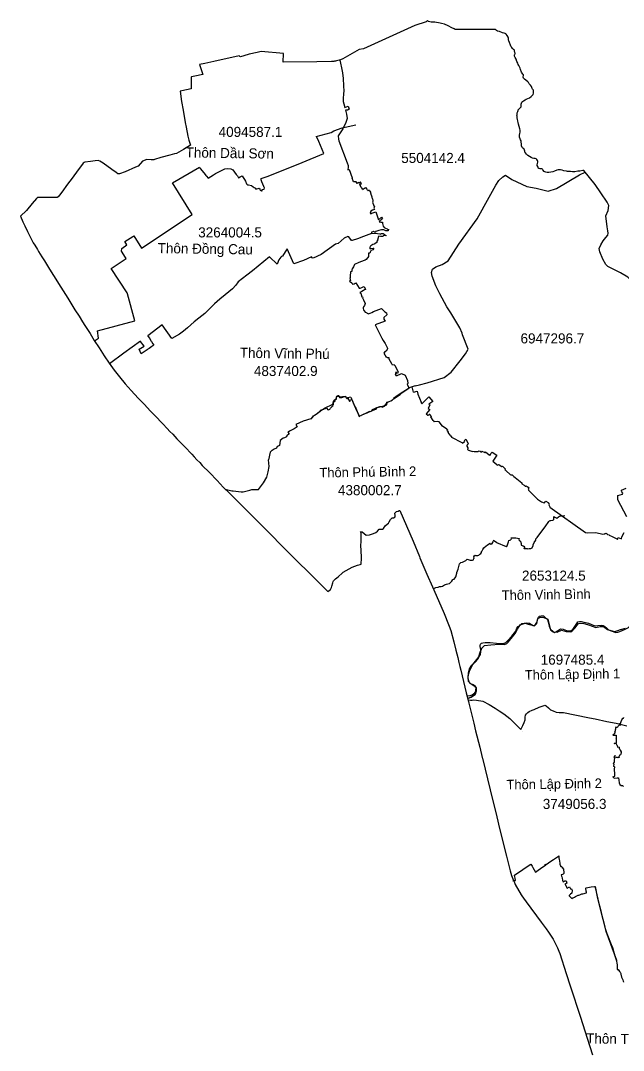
# Model space of a CAD drawing. Extents: x 587838 to 605780, y 1326024 to 1346437.
# Drawn here: x 587838 to 594563, y 1334943 to 1346437 of the extents above; entities that cross this region are included whole.
import ezdxf

# ---------------------------------------------------------------- set-up
doc = ezdxf.new("R2010")
doc.units = 0
for name, color, linetype in [('DIEM', 7, 'Continuous'), ('Level 1', 7, 'Continuous'), ('Level 10', 7, 'Continuous'), ('Level 4', 7, 'Continuous'), ('Level 45', 7, 'Continuous'), ('Level 46', 7, 'Continuous')]:
    doc.layers.add(name, color=color, linetype=linetype)

msp = doc.modelspace()

# ---------------------------------------------------------------- linework, layer by layer
at = {"layer": 'DIEM'}
for p, q in [((592828, 1338855), (592858, 1338852)), ((592858, 1338852), (592877, 1338853)), ((592877, 1338853), (592892, 1338857)), ((592892, 1338857), (592924, 1338853)), ((592924, 1338853), (592994, 1338840)), ((592994, 1338840), (593066, 1338803)), ((593066, 1338803), (593131, 1338764)), ((593131, 1338764), (593177, 1338733)), ((593177, 1338733), (593231, 1338699)), ((593231, 1338699), (593298, 1338647)), ((593298, 1338647), (593418, 1338525)), ((594248, 1336774), (594274, 1336640))]:
    msp.add_line(p, q, dxfattribs=at)
for points in [[(593500, 1339701), (593514, 1339698), (593571, 1339681), (593599, 1339709), (593607, 1339764), (593639, 1339780), (593675, 1339776), (593720, 1339756), (593734, 1339698), (593749, 1339636), (593779, 1339616), (593826, 1339612), (593871, 1339635), (593924, 1339618), (593978, 1339613), (594000, 1339635)], [(594500, 1339611), (594525, 1339617), (594575, 1339639), (594628, 1339668), (594642, 1339691), (594658, 1339750), (594689, 1339784), (594746, 1339807), (594818, 1339829), (594819, 1339831)], [(593277, 1339500), (593326, 1339559), (593354, 1339595), (593381, 1339644), (593412, 1339693), (593467, 1339710), (593500, 1339701)], [(594000, 1339635), (594020, 1339655), (594062, 1339709), (594112, 1339710), (594173, 1339692), (594255, 1339663), (594306, 1339674), (594341, 1339676), (594385, 1339639), (594478, 1339607), (594500, 1339611)], [(592908, 1339000), (592875, 1339023), (592841, 1339053), (592832, 1339101), (592836, 1339156), (592845, 1339203), (592871, 1339242), (592916, 1339285), (592945, 1339320), (592963, 1339376), (592979, 1339427), (593000, 1339449)], [(593000, 1339449), (593013, 1339463), (593083, 1339469), (593178, 1339477), (593236, 1339473), (593264, 1339483), (593277, 1339500)], [(592826, 1338872), (592866, 1338887), (592909, 1338914), (592921, 1338953), (592919, 1338992), (592908, 1339000)]]:
    msp.add_lwpolyline(points, dxfattribs=at)
msp.add_arc((593131, 1338764), 0.1, 55.5272, 59.1899, dxfattribs=at)
at = {"layer": 'Level 10'}
for p, q in [((594537, 1338614), (594545, 1338632)), ((594477, 1338545), (594476, 1338525)), ((594478, 1338549), (594477, 1338545)), ((594500, 1338559), (594515, 1338572)), ((594450, 1338468), (594444, 1338462)), ((594461, 1338370), (594463, 1338366)), ((594492, 1338346), (594498, 1338326)), ((594468, 1338222), (594455, 1338216)), ((594468, 1338219), (594470, 1338239)), ((594468, 1338219), (594483, 1338216)), ((594483, 1338216), (594493, 1338215)), ((594493, 1338215), (594501, 1338214)), ((594501, 1338214), (594515, 1338216)), ((594519, 1338203), (594514, 1338219)), ((594537, 1338262), (594537, 1338260)), ((594448, 1338145), (594455, 1338137)), ((594455, 1338137), (594452, 1338116)), ((594516, 1337931), (594525, 1337910)), ((594525, 1337910), (594539, 1337900))]:
    msp.add_line(p, q, dxfattribs=at)
for points in [[(594545, 1338632), (594555, 1338643), (594554, 1338645), (594552, 1338645), (594552, 1338649), (594556, 1338652), (594559, 1338651), (594559, 1338649), (594562, 1338648), (594563, 1338655), (594568, 1338656), (594569, 1338659)], [(594469, 1338494), (594476, 1338513), (594476, 1338525)], [(594500, 1338559), (594496, 1338549), (594490, 1338547), (594486, 1338548), (594478, 1338549)], [(594515, 1338572), (594520, 1338577), (594526, 1338572), (594534, 1338582), (594518, 1338587)], [(594518, 1338587), (594519, 1338591), (594530, 1338593), (594537, 1338614)], [(594444, 1338462), (594462, 1338461), (594481, 1338461), (594482, 1338454), (594484, 1338444), (594483, 1338424), (594480, 1338423)], [(594469, 1338494), (594467, 1338485), (594463, 1338480), (594461, 1338472), (594458, 1338468), (594450, 1338468)], [(594480, 1338423), (594483, 1338421), (594482, 1338399)], [(594481, 1338374), (594485, 1338377), (594485, 1338396), (594482, 1338399)], [(594461, 1338370), (594465, 1338371), (594481, 1338373), (594481, 1338374)], [(594492, 1338346), (594481, 1338368), (594463, 1338366)], [(594498, 1338326), (594508, 1338330), (594515, 1338328), (594517, 1338314), (594525, 1338304), (594526, 1338295)], [(594526, 1338295), (594538, 1338276), (594540, 1338265), (594536, 1338262)], [(594455, 1338216), (594464, 1338203), (594460, 1338181), (594460, 1338160), (594448, 1338145)], [(594537, 1338260), (594536, 1338252), (594531, 1338243), (594519, 1338233), (594514, 1338219)], [(594445, 1337997), (594466, 1338003), (594466, 1338036), (594465, 1338071), (594463, 1338084), (594466, 1338106), (594456, 1338111), (594452, 1338116)], [(594445, 1337997), (594459, 1337983), (594493, 1337987), (594507, 1337986), (594512, 1337961), (594516, 1337931)], [(594539, 1337900), (594554, 1337899), (594565, 1337887)]]:
    msp.add_lwpolyline(points, dxfattribs=at)
at = {"layer": 'Level 4'}
for p, q in [((591136, 1345142), (591303, 1345188)), ((591303, 1345188), (591334, 1345208)), ((591334, 1345208), (591425, 1345239)), ((591425, 1345239), (591577, 1345272)), ((591142, 1345135), (591136, 1345142)), ((591167, 1345088), (591142, 1345135)), ((591221, 1344953), (591167, 1345088)), ((590981, 1344855), (591221, 1344953)), ((590599, 1344701), (590981, 1344855)), ((589532, 1344626), (589835, 1344800)), ((589835, 1344800), (589843, 1344788)), ((589843, 1344788), (589865, 1344762)), ((589865, 1344762), (589897, 1344720)), ((589991, 1344715), (590011, 1344731)), ((590011, 1344731), (590115, 1344781)), ((590115, 1344781), (590150, 1344787)), ((590150, 1344787), (590185, 1344781)), ((590185, 1344781), (590205, 1344773)), ((590205, 1344773), (590245, 1344718)), ((589752, 1344273), (589532, 1344626)), ((589897, 1344720), (589904, 1344709)), ((589904, 1344709), (589912, 1344699)), ((589912, 1344699), (589931, 1344679)), ((589931, 1344679), (589932, 1344678)), ((589932, 1344678), (589991, 1344715)), ((590245, 1344718), (590257, 1344705)), ((590257, 1344705), (590269, 1344683)), ((590269, 1344683), (590287, 1344693)), ((590287, 1344693), (590311, 1344706)), ((590311, 1344706), (590320, 1344686)), ((590320, 1344686), (590335, 1344665)), ((590335, 1344665), (590348, 1344645)), ((590348, 1344645), (590360, 1344617)), ((590360, 1344617), (590363, 1344610)), ((590363, 1344610), (590369, 1344605)), ((590521, 1344661), (590522, 1344666)), ((590530, 1344638), (590521, 1344661)), ((590522, 1344666), (590523, 1344673)), ((590523, 1344673), (590599, 1344701)), ((590551, 1344585), (590530, 1344638)), ((591538, 1344683), (591539, 1344679)), ((591617, 1344625), (591622, 1344630)), ((591633, 1344615), (591623, 1344612)), ((591624, 1344607), (591623, 1344612)), ((591624, 1344607), (591626, 1344599)), ((590369, 1344605), (590376, 1344603)), ((590376, 1344603), (590379, 1344604)), ((590379, 1344604), (590413, 1344596)), ((590413, 1344596), (590434, 1344582)), ((590434, 1344582), (590442, 1344573)), ((590442, 1344573), (590447, 1344571)), ((590447, 1344571), (590454, 1344574)), ((590454, 1344574), (590464, 1344554)), ((590464, 1344554), (590501, 1344566)), ((590501, 1344566), (590509, 1344554)), ((590509, 1344554), (590510, 1344549)), ((590510, 1344549), (590527, 1344538)), ((590527, 1344538), (590536, 1344541)), ((590532, 1344553), (590554, 1344557)), ((590536, 1344541), (590532, 1344553)), ((590557, 1344575), (590551, 1344585)), ((590554, 1344557), (590559, 1344570)), ((590559, 1344570), (590557, 1344575)), ((591639, 1344576), (591626, 1344599)), ((591639, 1344576), (591649, 1344560)), ((591653, 1344552), (591649, 1344560)), ((591763, 1344412), (591779, 1344368)), ((591764, 1344447), (591767, 1344430)), ((589188, 1343897), (589752, 1344273)), ((589089, 1344028), (589101, 1344036)), ((589101, 1344036), (589188, 1343897)), ((591752, 1344059), (591664, 1344029)), ((591753, 1344075), (591752, 1344075)), ((591752, 1344075), (591752, 1344059)), ((591755, 1344076), (591753, 1344075)), ((591774, 1344084), (591755, 1344076)), ((591776, 1344083), (591774, 1344084)), ((591780, 1344082), (591776, 1344083)), ((591783, 1344074), (591780, 1344082)), ((591790, 1344074), (591783, 1344074)), ((591798, 1344077), (591790, 1344074)), ((591814, 1344088), (591798, 1344085)), ((591798, 1344085), (591798, 1344077)), ((591835, 1344093), (591814, 1344088)), ((591866, 1344103), (591835, 1344093)), ((591882, 1344102), (591866, 1344103)), ((591892, 1344101), (591882, 1344102)), ((591914, 1344090), (591892, 1344101)), ((591918, 1344091), (591914, 1344090)), ((591938, 1344089), (591918, 1344091)), ((591944, 1344108), (591938, 1344089)), ((588969, 1343893), (589025, 1343934)), ((589001, 1343970), (589089, 1344028)), ((589025, 1343934), (589001, 1343970)), ((591352, 1343940), (591192, 1343825)), ((591380, 1343951), (591352, 1343940)), ((591413, 1343979), (591380, 1343951)), ((591448, 1344009), (591413, 1343979)), ((591489, 1344029), (591448, 1344009)), ((591501, 1344024), (591489, 1344029)), ((591531, 1343983), (591501, 1344024)), ((591539, 1343981), (591531, 1343983)), ((591595, 1344002), (591539, 1343981)), ((591664, 1344029), (591595, 1344002)), ((591755, 1343930), (591744, 1343923)), ((591767, 1343937), (591755, 1343930)), ((591781, 1343942), (591767, 1343937)), ((591816, 1343980), (591812, 1343977)), ((588965, 1343864), (588969, 1343893)), ((589009, 1343793), (588965, 1343864)), ((590749, 1343803), (590743, 1343796)), ((590760, 1343806), (590749, 1343803)), ((590790, 1343856), (590760, 1343806)), ((590814, 1343889), (590790, 1343856)), ((590886, 1343722), (590814, 1343889)), ((591084, 1343801), (590994, 1343761)), ((591091, 1343790), (591084, 1343801)), ((591192, 1343825), (591102, 1343786)), ((591721, 1343838), (591719, 1343837)), ((591719, 1343837), (591720, 1343812)), ((591721, 1343843), (591721, 1343838)), ((591734, 1343909), (591734, 1343894)), ((588849, 1343670), (589017, 1343782)), ((589017, 1343782), (589009, 1343793)), ((590615, 1343800), (590427, 1343646)), ((590702, 1343720), (590615, 1343800)), ((590721, 1343768), (590702, 1343720)), ((590743, 1343796), (590721, 1343768)), ((590994, 1343761), (590886, 1343722)), ((591102, 1343786), (591091, 1343790)), ((589026, 1343397), (588849, 1343670)), ((590364, 1343594), (590267, 1343520)), ((590427, 1343646), (590364, 1343594)), ((590239, 1343484), (590204, 1343445)), ((590267, 1343520), (590239, 1343484)), ((591508, 1343529), (591533, 1343509)), ((591598, 1343479), (591616, 1343449)), ((591626, 1343452), (591645, 1343459)), ((591645, 1343459), (591660, 1343465)), ((589031, 1343389), (589026, 1343397)), ((589112, 1343087), (589031, 1343389)), ((590120, 1343375), (590062, 1343329)), ((590204, 1343445), (590120, 1343375)), ((591616, 1343449), (591626, 1343452)), ((591644, 1343414), (591623, 1343402)), ((591662, 1343423), (591644, 1343414)), ((591675, 1343431), (591662, 1343423)), ((590000, 1343276), (589893, 1343169)), ((590062, 1343329), (590000, 1343276)), ((589828, 1343115), (589776, 1343076)), ((589893, 1343169), (589828, 1343115)), ((588695, 1342976), (589112, 1343087)), ((589419, 1343043), (589257, 1342919)), ((589525, 1342888), (589419, 1343043)), ((589702, 1343007), (589657, 1342969)), ((589776, 1343076), (589702, 1343007)), ((588664, 1342862), (588708, 1342891)), ((588708, 1342891), (588695, 1342976)), ((589257, 1342919), (589259, 1342914)), ((589259, 1342914), (589280, 1342888)), ((589280, 1342888), (589293, 1342864)), ((589611, 1342937), (589525, 1342888)), ((589657, 1342969), (589611, 1342937)), ((589175, 1342858), (588990, 1342724)), ((589161, 1342770), (589215, 1342804)), ((589185, 1342718), (589161, 1342770)), ((589177, 1342854), (589175, 1342858)), ((589215, 1342804), (589177, 1342854)), ((589258, 1342769), (589250, 1342763)), ((589272, 1342778), (589258, 1342769)), ((589302, 1342800), (589272, 1342778)), ((589293, 1342864), (589298, 1342855)), ((589298, 1342855), (589312, 1342831)), ((589323, 1342816), (589302, 1342800)), ((589312, 1342831), (589323, 1342816)), ((588990, 1342724), (588830, 1342606)), ((589250, 1342763), (589185, 1342718)), ((591979, 1342607), (591952, 1342660)), ((591988, 1342592), (591979, 1342607)), ((592045, 1342527), (592016, 1342582)), ((592031, 1342472), (592022, 1342491)), ((592220, 1342289), (592206, 1342349)), ((592311, 1342166), (592316, 1342160)), ((592363, 1342049), (592381, 1342032)), ((592441, 1341974), (592414, 1342013)), ((592441, 1341974), (592453, 1341958)), ((592593, 1341878), (592544, 1341911)), ((592600, 1341854), (592595, 1341862)), ((592600, 1341854), (592607, 1341845)), ((592607, 1341845), (592610, 1341841)), ((592632, 1341811), (592610, 1341841)), ((592632, 1341811), (592650, 1341785)), ((592763, 1341724), (592650, 1341785)), ((592769, 1341722), (592790, 1341741)), ((592763, 1341724), (592768, 1341720)), ((592768, 1341720), (592769, 1341722)), ((592822, 1341703), (592818, 1341690)), ((592822, 1341703), (592828, 1341708)), ((592825, 1341650), (592832, 1341645)), ((592832, 1341645), (592837, 1341642)), ((592977, 1341617), (592975, 1341618)), ((592978, 1341619), (592977, 1341617)), ((592988, 1341628), (592978, 1341619)), ((593020, 1341614), (592988, 1341628)), ((593074, 1341584), (593067, 1341589)), ((593105, 1341520), (593153, 1341483)), ((593691, 1340787), (593733, 1340847)), ((593733, 1340847), (593740, 1340854)), ((593740, 1340854), (593748, 1340858)), ((593748, 1340858), (593753, 1340859)), ((593753, 1340859), (593776, 1340862)), ((593776, 1340863), (593785, 1340866)), ((593776, 1340862), (593776, 1340863)), ((593785, 1340866), (593789, 1340868)), ((593787, 1340890), (593787, 1340901)), ((593787, 1340901), (593797, 1340894)), ((593789, 1340872), (593787, 1340890)), ((593789, 1340868), (593789, 1340872)), ((593797, 1340894), (593820, 1340883)), ((593820, 1340883), (593838, 1340900)), ((593838, 1340900), (593852, 1340904)), ((593852, 1340904), (593909, 1340915)), ((591637, 1340731), (591627, 1340724)), ((593600, 1340669), (593654, 1340737)), ((593654, 1340737), (593691, 1340787)), ((593032, 1340574), (593043, 1340584)), ((593043, 1340584), (593068, 1340600)), ((593068, 1340600), (593074, 1340602)), ((593265, 1340576), (593281, 1340620)), ((593281, 1340620), (593287, 1340636)), ((593287, 1340636), (593307, 1340641)), ((593311, 1340664), (593307, 1340641)), ((593309, 1340664), (593360, 1340664)), ((593360, 1340664), (593363, 1340665)), ((593363, 1340665), (593401, 1340658)), ((593401, 1340657), (593395, 1340643)), ((593395, 1340643), (593403, 1340634)), ((593401, 1340658), (593401, 1340657)), ((593403, 1340634), (593414, 1340626)), ((593414, 1340626), (593420, 1340612)), ((593420, 1340612), (593420, 1340608)), ((593420, 1340608), (593422, 1340604)), ((593422, 1340604), (593422, 1340601)), ((593422, 1340601), (593422, 1340597)), ((593422, 1340597), (593422, 1340595)), ((593422, 1340595), (593423, 1340590)), ((593423, 1340590), (593423, 1340585)), ((593423, 1340585), (593423, 1340583)), ((593423, 1340583), (593424, 1340582)), ((593555, 1340577), (593558, 1340586)), ((593558, 1340586), (593569, 1340611)), ((593569, 1340611), (593588, 1340639)), ((593588, 1340651), (593600, 1340669)), ((593588, 1340639), (593588, 1340651)), ((592896, 1340451), (592906, 1340469)), ((592906, 1340469), (592915, 1340468)), ((592915, 1340468), (592941, 1340467)), ((592941, 1340467), (592949, 1340470)), ((592949, 1340470), (592960, 1340480)), ((592960, 1340480), (592974, 1340490)), ((592974, 1340490), (592980, 1340501)), ((592980, 1340501), (592982, 1340512)), ((592982, 1340512), (592987, 1340518)), ((592987, 1340518), (592994, 1340532)), ((592994, 1340532), (593008, 1340551)), ((593008, 1340551), (593032, 1340574)), ((593260, 1340562), (593265, 1340576)), ((593424, 1340582), (593446, 1340575)), ((593446, 1340575), (593457, 1340568)), ((593456, 1340543), (593462, 1340559)), ((593458, 1340543), (593456, 1340543)), ((593462, 1340565), (593457, 1340568)), ((593477, 1340541), (593458, 1340543)), ((593462, 1340559), (593462, 1340565)), ((593495, 1340543), (593477, 1340541)), ((593495, 1340544), (593495, 1340543)), ((593495, 1340543), (593512, 1340544)), ((593512, 1340544), (593529, 1340546)), ((593529, 1340546), (593538, 1340548)), ((593538, 1340548), (593546, 1340552)), ((593546, 1340552), (593547, 1340554)), ((593547, 1340554), (593555, 1340577)), ((592719, 1340314), (592733, 1340373)), ((592733, 1340373), (592750, 1340388)), ((592750, 1340388), (592770, 1340393)), ((592770, 1340393), (592799, 1340406)), ((592799, 1340406), (592806, 1340410)), ((592806, 1340410), (592821, 1340426)), ((592821, 1340426), (592833, 1340422)), ((592833, 1340422), (592855, 1340416)), ((592855, 1340416), (592874, 1340414)), ((592874, 1340414), (592880, 1340415)), ((592880, 1340415), (592890, 1340420)), ((592890, 1340420), (592893, 1340432)), ((592893, 1340432), (592897, 1340437)), ((592897, 1340437), (592896, 1340451)), ((592695, 1340230), (592706, 1340270)), ((592706, 1340278), (592719, 1340314)), ((592706, 1340270), (592706, 1340278)), ((592530, 1340121), (592544, 1340125)), ((592544, 1340125), (592558, 1340132)), ((592558, 1340132), (592568, 1340139)), ((592568, 1340139), (592591, 1340145)), ((592591, 1340145), (592606, 1340151)), ((592606, 1340151), (592622, 1340153)), ((592622, 1340153), (592632, 1340161)), ((592632, 1340161), (592641, 1340173)), ((592641, 1340173), (592651, 1340179)), ((592651, 1340179), (592660, 1340198)), ((592660, 1340198), (592675, 1340204)), ((592675, 1340204), (592695, 1340230)), ((592441, 1340096), (592471, 1340109)), ((592471, 1340109), (592497, 1340114)), ((592497, 1340114), (592511, 1340121)), ((592511, 1340121), (592518, 1340121)), ((592518, 1340121), (592530, 1340121)), ((593544, 1338742), (593568, 1338748)), ((593568, 1338748), (593625, 1338775)), ((593625, 1338775), (593678, 1338793)), ((593678, 1338793), (593687, 1338795)), ((593687, 1338795), (593702, 1338789)), ((593702, 1338789), (593729, 1338766)), ((593729, 1338766), (593750, 1338746)), ((593750, 1338746), (593780, 1338732)), ((593457, 1338603), (593468, 1338633)), ((593468, 1338633), (593469, 1338661)), ((593469, 1338661), (593470, 1338684)), ((593470, 1338684), (593482, 1338699)), ((593482, 1338699), (593496, 1338715)), ((593496, 1338715), (593511, 1338727)), ((593511, 1338727), (593544, 1338742)), ((593780, 1338732), (593815, 1338718)), ((593815, 1338718), (593847, 1338714)), ((593847, 1338714), (593896, 1338713)), ((594185, 1338655), (594248, 1338644)), ((594471, 1338597), (594473, 1338597)), ((594483, 1338595), (594600, 1338566)), ((594367, 1336275), (594485, 1335950))]:
    msp.add_line(p, q, dxfattribs=at)
for points in [[(591399, 1345996), (591406, 1345963), (591419, 1345910), (591428, 1345855), (591434, 1345821), (591437, 1345795), (591441, 1345707), (591443, 1345653), (591442, 1345621), (591436, 1345567), (591436, 1345536), (591443, 1345509), (591457, 1345467)], [(591463, 1345436), (591474, 1345393), (591480, 1345346), (591468, 1345300), (591433, 1345230), (591383, 1345150), (591385, 1345115), (591389, 1345097), (591483, 1344850), (591491, 1344821), (591492, 1344803), (591488, 1344773)], [(591457, 1345467), (591494, 1345482), (591505, 1345448), (591486, 1345439), (591468, 1345437), (591463, 1345436)], [(591488, 1344773), (591502, 1344775), (591504, 1344774), (591538, 1344683)], [(591554, 1344637), (591550, 1344649), (591539, 1344679)], [(591593, 1344619), (591582, 1344638), (591554, 1344637)], [(591617, 1344625), (591613, 1344630), (591593, 1344619)], [(591633, 1344615), (591640, 1344616), (591629, 1344638), (591622, 1344630)], [(591653, 1344552), (591685, 1344573), (591701, 1344554)], [(591701, 1344554), (591706, 1344548), (591712, 1344543), (591714, 1344537)], [(591725, 1344539), (591717, 1344539), (591714, 1344537)], [(591746, 1344507), (591747, 1344509), (591748, 1344515), (591738, 1344532), (591732, 1344535), (591729, 1344541), (591725, 1344539)], [(591764, 1344447), (591762, 1344468), (591746, 1344507)], [(591767, 1344430), (591768, 1344417), (591763, 1344412)], [(591763, 1344323), (591747, 1344310), (591740, 1344288)], [(591740, 1344288), (591749, 1344281), (591750, 1344282), (591756, 1344286), (591803, 1344303), (591831, 1344212), (591866, 1344243), (591877, 1344223), (591865, 1344218), (591856, 1344210), (591847, 1344201), (591840, 1344190), (591858, 1344186), (591874, 1344189), (591874, 1344173), (591885, 1344142), (591895, 1344126), (591908, 1344121), (591929, 1344113), (591939, 1344103), (591942, 1344097)], [(591779, 1344344), (591785, 1344328), (591763, 1344323)], [(591779, 1344368), (591787, 1344358), (591779, 1344344)], [(591751, 1344061), (591793, 1344065), (591846, 1344057), (591848, 1344053), (591865, 1344060), (591883, 1344061), (591896, 1344055), (591901, 1344047)], [(591884, 1344033), (591882, 1344031), (591876, 1344027), (591854, 1344028)], [(591899, 1344038), (591888, 1344034), (591884, 1344033)], [(591901, 1344047), (591915, 1344040), (591913, 1344035), (591899, 1344038)], [(591744, 1343923), (591743, 1343920), (591738, 1343913), (591734, 1343909)], [(591804, 1343958), (591790, 1343946), (591781, 1343942)], [(591812, 1343977), (591814, 1343972), (591817, 1343967), (591815, 1343963), (591806, 1343955), (591804, 1343958)], [(591832, 1344030), (591830, 1344026), (591821, 1343988), (591820, 1343978), (591816, 1343980)], [(591854, 1344028), (591853, 1344026), (591832, 1344030)], [(591720, 1343812), (591724, 1343809), (591710, 1343788), (591695, 1343772), (591681, 1343764), (591631, 1343746), (591604, 1343733), (591570, 1343718), (591563, 1343713), (591558, 1343706), (591553, 1343689), (591539, 1343668), (591537, 1343664), (591535, 1343656), (591535, 1343640), (591533, 1343638), (591519, 1343632), (591515, 1343584), (591515, 1343572), (591514, 1343567), (591512, 1343561), (591520, 1343538), (591518, 1343535), (591508, 1343529)], [(591745, 1343866), (591739, 1343854), (591735, 1343842), (591721, 1343843)], [(591734, 1343894), (591740, 1343891), (591746, 1343892)], [(591768, 1343880), (591751, 1343870), (591745, 1343866)], [(591746, 1343892), (591771, 1343899), (591779, 1343896), (591768, 1343880)], [(591533, 1343509), (591542, 1343496), (591560, 1343498)], [(591560, 1343498), (591571, 1343505), (591577, 1343510), (591598, 1343479)], [(591660, 1343465), (591671, 1343468), (591687, 1343437), (591675, 1343431)], [(591623, 1343402), (591633, 1343394), (591646, 1343353), (591655, 1343350), (591654, 1343341), (591663, 1343321), (591681, 1343280), (591676, 1343259), (591663, 1343243), (591660, 1343236), (591660, 1343223), (591663, 1343210), (591668, 1343203), (591673, 1343200)], [(591714, 1343165), (591709, 1343167), (591705, 1343171), (591691, 1343178), (591673, 1343200)], [(591714, 1343165), (591738, 1343170), (591755, 1343178), (591775, 1343189), (591865, 1343223), (591902, 1343185), (591922, 1343176), (591925, 1343154), (591892, 1343124), (591890, 1343104), (591906, 1343084), (591795, 1343042)], [(591795, 1343042), (591847, 1342937), (591858, 1342916), (591870, 1342893), (591884, 1342867), (591904, 1342832), (591930, 1342781), (591932, 1342774), (591915, 1342749), (591899, 1342735), (591889, 1342726)], [(591889, 1342726), (591900, 1342708), (591918, 1342681)], [(591930, 1342674), (591921, 1342680), (591918, 1342681)], [(591952, 1342660), (591950, 1342672), (591930, 1342674)], [(592016, 1342582), (592005, 1342594), (591988, 1342592)], [(592022, 1342491), (592026, 1342498), (592027, 1342517)], [(592027, 1342517), (592036, 1342502), (592054, 1342510), (592048, 1342528), (592045, 1342527)], [(592031, 1342472), (592088, 1342497), (592128, 1342478), (592155, 1342421), (592160, 1342387), (592152, 1342380), (592171, 1342337)], [(592220, 1342289), (592261, 1342300), (592269, 1342268), (592308, 1342178)], [(592316, 1342160), (592393, 1342237), (592437, 1342186), (592394, 1342157), (592404, 1342148), (592387, 1342108), (592405, 1342097), (592363, 1342049)], [(592311, 1342166), (592311, 1342170), (592308, 1342178)], [(592381, 1342032), (592385, 1342029), (592389, 1342033)], [(592414, 1342013), (592416, 1342012), (592423, 1342017), (592403, 1342040), (592396, 1342040), (592389, 1342033)], [(592544, 1341911), (592508, 1341960), (592493, 1341961), (592453, 1341958)], [(592593, 1341878), (592603, 1341868), (592595, 1341862)], [(592796, 1341755), (592786, 1341747), (592790, 1341741)], [(592796, 1341755), (592807, 1341765), (592828, 1341724), (592831, 1341716), (592830, 1341711), (592828, 1341708)], [(592818, 1341690), (592817, 1341687), (592829, 1341669), (592827, 1341662)], [(592825, 1341650), (592831, 1341655), (592827, 1341662)], [(592837, 1341642), (592838, 1341642), (592847, 1341639), (592878, 1341626)], [(592878, 1341626), (592880, 1341631), (592898, 1341626), (592914, 1341626), (592943, 1341627)], [(592975, 1341618), (592977, 1341620), (592964, 1341627), (592945, 1341632), (592943, 1341627)], [(593019, 1341613), (593019, 1341614), (593024, 1341624), (593067, 1341589)], [(593074, 1341584), (593089, 1341608), (593101, 1341620), (593150, 1341588), (593105, 1341520)], [(593896, 1338713), (594020, 1338690), (594185, 1338655)], [(594248, 1338644), (594380, 1338615), (594483, 1338595)], [(593418, 1338525), (593441, 1338571), (593457, 1338603)], [(594274, 1336640), (594323, 1336448), (594367, 1336275)]]:
    msp.add_lwpolyline(points, dxfattribs=at)
for centre, start, end in [((593567, 1338748), 282.3161, 295.2968), ((593625, 1338775), 108.7236, 115.2968), ((593678, 1338793), 100.5454, 108.7236), ((593687, 1338794), 70.8083, 100.5454), ((593702, 1338789), 49.3066, 70.8083), ((593729, 1338766), 45.2855, 49.3066), ((593750, 1338746), 225.2855, 245.5736), ((593468, 1338633), 339.5935, 359.1384), ((593469, 1338661), 176.8225, 179.1384), ((593470, 1338684), 141.4566, 176.8225), ((593482, 1338699), 137.4054, 141.4566), ((593496, 1338715), 129.0807, 137.4054), ((593511, 1338727), 115.2318, 129.0807), ((593544, 1338742), 102.3162, 115.2318), ((593780, 1338732), 245.5736, 247.7651), ((593815, 1338718), 247.7651, 263.1976), ((593847, 1338714), 263.1976, 269.0073), ((593896, 1338713), 79.399, 89.0073), ((594185, 1338655), 257.874, 260.2513), ((594248, 1338644), 77.8281, 80.2513), ((593418, 1338525), 33.3615, 44.4357), ((593457, 1338603), 333.7558, 339.5935), ((594471, 1338598), 258.8635, 270), ((594473, 1338597), 75.9098, 90), ((593436, 1338497), 23.3269, 33.3615), ((594274, 1336640), 191.012, 194.2621), ((594367, 1336275), 194.2508, 200.0255), ((594485, 1335950), 2.5557, 20.0255)]:
    msp.add_arc(centre, 0.1, start, end, dxfattribs=at)
at = {"layer": 'Level 45'}
for p, q in [((592388, 1346427), (592379, 1346437)), ((593232, 1346298), (593215, 1346302)), ((593255, 1346284), (593250, 1346289)), ((593267, 1346269), (593255, 1346284)), ((593276, 1346252), (593267, 1346269)), ((593332, 1346117), (593326, 1346124)), ((593349, 1346100), (593348, 1346109)), ((591364, 1345987), (591350, 1345984)), ((591407, 1345999), (591394, 1345994)), ((593351, 1346081), (593349, 1346100)), ((589994, 1345980), (589894, 1345958)), ((591350, 1345984), (591342, 1345983)), ((593384, 1345961), (593375, 1345982)), ((593389, 1345948), (593384, 1345961)), ((589872, 1345837), (589854, 1345831)), ((593445, 1345804), (593445, 1345810)), ((593450, 1345793), (593445, 1345804)), ((593496, 1345755), (593474, 1345772)), ((593506, 1345745), (593496, 1345755)), ((593513, 1345731), (593506, 1345745)), ((593519, 1345723), (593513, 1345731)), ((593528, 1345715), (593519, 1345723)), ((593551, 1345671), (593546, 1345679)), ((593555, 1345666), (593551, 1345671)), ((593559, 1345660), (593555, 1345666)), ((593384, 1345422), (593388, 1345435)), ((593388, 1345435), (593391, 1345441)), ((593421, 1345475), (593424, 1345482)), ((593387, 1345315), (593381, 1345336)), ((593408, 1345228), (593400, 1345256)), ((593407, 1345173), (593413, 1345194)), ((593405, 1345147), (593405, 1345155)), ((593423, 1345086), (593421, 1345096)), ((593425, 1345053), (593423, 1345086)), ((589579, 1344955), (589555, 1344951)), ((589656, 1344998), (589579, 1344955)), ((588538, 1344846), (588519, 1344821)), ((588546, 1344853), (588538, 1344846)), ((588556, 1344856), (588546, 1344853)), ((588617, 1344864), (588556, 1344856)), ((588669, 1344872), (588617, 1344864)), ((588702, 1344875), (588669, 1344872)), ((589197, 1344868), (589151, 1344813)), ((593515, 1344919), (593498, 1344933)), ((593580, 1344897), (593565, 1344899)), ((593602, 1344828), (593607, 1344856)), ((593607, 1344856), (593607, 1344867)), ((588482, 1344771), (588412, 1344677)), ((588519, 1344821), (588482, 1344771)), ((588932, 1344725), (588924, 1344727)), ((588943, 1344727), (588932, 1344725)), ((589004, 1344751), (588943, 1344727)), ((593603, 1344818), (593602, 1344828)), ((593624, 1344785), (593618, 1344788)), ((593635, 1344783), (593624, 1344785)), ((593652, 1344781), (593635, 1344783)), ((593940, 1344754), (593927, 1344756)), ((594022, 1344751), (593995, 1344751)), ((594054, 1344755), (594022, 1344751)), ((594077, 1344757), (594054, 1344755)), ((594110, 1344763), (594077, 1344757)), ((588412, 1344677), (588362, 1344610)), ((587968, 1344395), (587903, 1344319)), ((588016, 1344451), (587968, 1344395)), ((588068, 1344463), (588036, 1344463)), ((588170, 1344463), (588068, 1344463)), ((588222, 1344464), (588170, 1344463)), ((587903, 1344319), (587838, 1344255)), ((587838, 1344255), (587865, 1344192)), ((587996, 1343930), (588025, 1343881)), ((594338, 1343978), (594369, 1344016)), ((588287, 1343461), (588365, 1343340)), ((588365, 1343340), (588445, 1343208)), ((588770, 1342696), (588825, 1342612)), ((588825, 1342612), (588882, 1342537)), ((588882, 1342537), (588940, 1342462)), ((589215, 1342157), (589255, 1342114)), ((589255, 1342114), (589283, 1342083)), ((589283, 1342083), (589334, 1342028)), ((589334, 1342028), (589424, 1341935)), ((589836, 1341505), (589865, 1341473)), ((590030, 1341304), (590100, 1341231)), ((590100, 1341231), (590175, 1341156)), ((590175, 1341156), (590571, 1340759)), ((592017, 1340912), (592015, 1340941)), ((591952, 1340841), (591965, 1340869)), ((591965, 1340869), (591984, 1340887)), ((591984, 1340887), (591998, 1340889)), ((591998, 1340889), (592016, 1340899)), ((592016, 1340899), (592017, 1340912)), ((590571, 1340759), (590662, 1340667)), ((591650, 1340730), (591670, 1340711)), ((591729, 1340699), (591774, 1340711)), ((591774, 1340711), (591800, 1340725)), ((591538, 1340335), (591595, 1340358)), ((591595, 1340358), (591626, 1340367)), ((591641, 1340437), (591640, 1340449)), ((591438, 1340282), (591538, 1340335)), ((591304, 1340103), (591305, 1340109)), ((592499, 1339964), (592562, 1339819)), ((592562, 1339819), (592613, 1339697)), ((592613, 1339697), (592621, 1339678)), ((592621, 1339678), (592637, 1339631)), ((592694, 1339412), (592715, 1339328)), ((592915, 1338509), (592960, 1338328)), ((593315, 1336896), (593336, 1336840)), ((593336, 1336840), (593347, 1336816)), ((593421, 1336680), (593430, 1336667)), ((593828, 1336086), (593843, 1336049)), ((593843, 1336049), (593853, 1336023)), ((593853, 1336023), (593925, 1335801))]:
    msp.add_line(p, q, dxfattribs=at)
for points in [[(592379, 1346437), (592364, 1346425), (592236, 1346383), (591665, 1346121), (591615, 1346114), (591432, 1346009), (591407, 1345999)], [(592533, 1346406), (592520, 1346410), (592459, 1346420), (592417, 1346420), (592388, 1346427)], [(592648, 1346355), (592607, 1346379), (592566, 1346397), (592533, 1346406)], [(593149, 1346328), (593137, 1346339), (592688, 1346338), (592676, 1346345), (592648, 1346355)], [(593215, 1346302), (593180, 1346314), (593160, 1346320), (593149, 1346328)], [(593250, 1346289), (593243, 1346294), (593232, 1346298)], [(593281, 1346230), (593280, 1346242), (593276, 1346252)], [(593312, 1346146), (593285, 1346210), (593282, 1346218), (593281, 1346230)], [(593326, 1346124), (593318, 1346138), (593312, 1346146)], [(593348, 1346109), (593339, 1346114), (593332, 1346117)], [(590284, 1346038), (590277, 1346043), (589994, 1345980)], [(590327, 1346043), (590290, 1346033), (590284, 1346038)], [(591144, 1345978), (590767, 1345972), (590773, 1346070), (590522, 1346091), (590477, 1346082), (590387, 1346061), (590327, 1346043)], [(591394, 1345994), (591377, 1345990), (591364, 1345987)], [(593349, 1346041), (593347, 1346049), (593348, 1346054)], [(593348, 1346054), (593353, 1346061), (593357, 1346068), (593356, 1346075), (593351, 1346081)], [(593375, 1345982), (593366, 1346005), (593356, 1346027), (593349, 1346041)], [(589894, 1345958), (589835, 1345948), (589872, 1345837)], [(591342, 1345983), (591333, 1345982), (591324, 1345981), (591308, 1345981), (591144, 1345978)], [(593447, 1345832), (593443, 1345839), (593427, 1345863), (593417, 1345893), (593413, 1345905), (593395, 1345937), (593389, 1345948)], [(589854, 1345831), (589799, 1345820), (589746, 1345808), (589742, 1345806), (589740, 1345803), (589741, 1345794), (589743, 1345693)], [(593445, 1345810), (593448, 1345823), (593447, 1345832)], [(593474, 1345772), (593460, 1345782), (593450, 1345793)], [(589738, 1345675), (589709, 1345668), (589618, 1345649)], [(589618, 1345649), (589635, 1345535), (589651, 1345438)], [(589743, 1345693), (589743, 1345685), (589740, 1345677), (589738, 1345675)], [(593546, 1345679), (593541, 1345690), (593537, 1345701), (593528, 1345715)], [(593547, 1345600), (593555, 1345614), (593559, 1345626), (593561, 1345643)], [(593561, 1345643), (593561, 1345652), (593559, 1345660)], [(593424, 1345482), (593424, 1345494), (593424, 1345506), (593426, 1345515), (593431, 1345525)], [(593431, 1345525), (593438, 1345535), (593447, 1345543), (593466, 1345554)], [(593466, 1345554), (593477, 1345559), (593496, 1345566)], [(593496, 1345566), (593516, 1345576), (593536, 1345589), (593547, 1345600)], [(589651, 1345438), (589675, 1345301), (589685, 1345247), (589704, 1345149), (589715, 1345102), (589735, 1345048), (589656, 1344998)], [(593378, 1345359), (593377, 1345370), (593376, 1345380), (593377, 1345390), (593380, 1345409), (593384, 1345422)], [(593391, 1345441), (593404, 1345455), (593421, 1345475)], [(593381, 1345336), (593379, 1345345), (593378, 1345359)], [(593400, 1345256), (593393, 1345281), (593389, 1345300), (593387, 1345315)], [(593413, 1345194), (593413, 1345202), (593412, 1345213), (593408, 1345228)], [(593405, 1345155), (593405, 1345167), (593407, 1345173)], [(593421, 1345096), (593417, 1345107), (593412, 1345118), (593406, 1345136), (593405, 1345147)], [(589555, 1344951), (589502, 1344937), (589401, 1344909), (589333, 1344888), (589323, 1344884), (589294, 1344883)], [(593435, 1345020), (593429, 1345031), (593428, 1345036), (593425, 1345053)], [(593456, 1345001), (593453, 1345006), (593440, 1345015), (593435, 1345020)], [(593462, 1344981), (593459, 1344992), (593456, 1345001)], [(593471, 1344961), (593465, 1344970), (593462, 1344981)], [(593498, 1344933), (593482, 1344948), (593471, 1344961)], [(588924, 1344727), (588904, 1344741), (588855, 1344775), (588758, 1344845), (588723, 1344869), (588702, 1344875)], [(589294, 1344883), (589245, 1344887), (589197, 1344868)], [(593565, 1344899), (593550, 1344902), (593536, 1344908), (593515, 1344919)], [(593598, 1344887), (593590, 1344894), (593580, 1344897)], [(593607, 1344867), (593604, 1344876), (593598, 1344887)], [(589151, 1344813), (589120, 1344800), (589004, 1344751)], [(593618, 1344788), (593612, 1344800), (593603, 1344818)], [(593679, 1344754), (593665, 1344773), (593660, 1344778), (593652, 1344781)], [(593698, 1344744), (593688, 1344748), (593679, 1344754)], [(593755, 1344744), (593730, 1344742), (593712, 1344741), (593698, 1344744)], [(593821, 1344768), (593794, 1344757), (593776, 1344749), (593755, 1344744)], [(593880, 1344768), (593862, 1344772), (593854, 1344772), (593834, 1344771), (593821, 1344768)], [(593927, 1344756), (593900, 1344762), (593880, 1344768)], [(593995, 1344751), (593972, 1344753), (593954, 1344753), (593940, 1344754)], [(594313, 1344514), (594249, 1344606), (594122, 1344765), (594110, 1344763)], [(588362, 1344610), (588297, 1344524), (588272, 1344490), (588257, 1344469)], [(594389, 1344091), (594383, 1344136), (594369, 1344258), (594393, 1344319), (594400, 1344374), (594383, 1344412), (594313, 1344514)], [(588036, 1344463), (588026, 1344461), (588016, 1344451)], [(588257, 1344469), (588245, 1344464), (588222, 1344464)], [(587865, 1344192), (587884, 1344146), (587915, 1344083)], [(587915, 1344083), (587953, 1344007), (587980, 1343958), (587996, 1343930)], [(594369, 1344016), (594391, 1344041), (594393, 1344066), (594389, 1344091)], [(594300, 1343857), (594293, 1343895), (594312, 1343933), (594338, 1343978)], [(588025, 1343881), (588039, 1343859), (588074, 1343799)], [(594679, 1343511), (594614, 1343575), (594530, 1343621), (594389, 1343691), (594367, 1343716), (594333, 1343775), (594300, 1343857)], [(588074, 1343799), (588104, 1343754), (588160, 1343664), (588205, 1343592), (588287, 1343461)], [(588445, 1343208), (588490, 1343138), (588529, 1343075)], [(588529, 1343075), (588556, 1343035), (588613, 1342944), (588660, 1342868)], [(588660, 1342868), (588713, 1342784), (588770, 1342696)], [(588940, 1342462), (589004, 1342384), (589070, 1342308)], [(589070, 1342308), (589150, 1342222), (589215, 1342157)], [(589424, 1341935), (589474, 1341883), (589503, 1341852), (589535, 1341820), (589582, 1341769)], [(589582, 1341769), (589671, 1341678), (589747, 1341596)], [(589747, 1341596), (589774, 1341569), (589805, 1341536), (589836, 1341505)], [(589865, 1341473), (589945, 1341392), (590030, 1341304)], [(592015, 1340941), (592033, 1340957), (592051, 1340963), (592063, 1340968), (592069, 1340970), (592217, 1340627), (592290, 1340455), (592294, 1340439), (592372, 1340258), (592432, 1340117), (592499, 1339964)], [(591907, 1340798), (591926, 1340815), (591944, 1340828), (591952, 1340841)], [(591640, 1340449), (591634, 1340586), (591636, 1340617), (591637, 1340731), (591650, 1340730)], [(591670, 1340711), (591694, 1340694), (591729, 1340699)], [(591800, 1340725), (591820, 1340740), (591840, 1340760)], [(591840, 1340760), (591875, 1340760), (591888, 1340767), (591907, 1340798)], [(590662, 1340667), (590716, 1340612), (591267, 1340064), (591294, 1340088), (591304, 1340103)], [(591626, 1340367), (591637, 1340370), (591641, 1340437)], [(591348, 1340203), (591353, 1340206), (591380, 1340228), (591429, 1340274), (591438, 1340282)], [(591305, 1340109), (591309, 1340126), (591320, 1340162), (591326, 1340177)], [(591326, 1340177), (591330, 1340183), (591340, 1340196), (591348, 1340203)], [(592637, 1339631), (592672, 1339502), (592694, 1339412)], [(592715, 1339328), (592727, 1339274), (592739, 1339227), (592749, 1339188), (592811, 1338933), (592835, 1338838), (592839, 1338817), (592869, 1338698)], [(592869, 1338698), (592894, 1338596), (592915, 1338509)], [(592960, 1338328), (592989, 1338211), (592990, 1338204)], [(592990, 1338204), (593077, 1337850), (593150, 1337550)], [(593150, 1337550), (593182, 1337421), (593258, 1337110)], [(593258, 1337110), (593299, 1336949), (593315, 1336896)], [(593347, 1336816), (593356, 1336796), (593421, 1336680)], [(593430, 1336667), (593448, 1336642), (593478, 1336602), (593646, 1336376), (593701, 1336301), (593729, 1336263), (593779, 1336183)], [(593779, 1336183), (593786, 1336171), (593813, 1336117), (593828, 1336086)], [(593925, 1335801), (593970, 1335662), (594084, 1335313)], [(594084, 1335313), (594160, 1335081), (594220, 1334895)]]:
    msp.add_lwpolyline(points, dxfattribs=at)
at = {"layer": 'Level 46'}
for p, q in [((592242, 1342359), (592175, 1342340)), ((591802, 1342110), (591803, 1342111)), ((590622, 1341619), (590604, 1341534)), ((593153, 1341483), (593155, 1341474)), ((593155, 1341474), (593165, 1341478)), ((593165, 1341478), (593171, 1341483)), ((593171, 1341483), (593181, 1341478)), ((593181, 1341478), (593205, 1341460)), ((593205, 1341460), (593215, 1341463)), ((593215, 1341463), (593247, 1341430)), ((593247, 1341430), (593241, 1341424)), ((593241, 1341424), (593248, 1341418)), ((593248, 1341418), (593307, 1341362)), ((593307, 1341362), (593313, 1341366)), ((593313, 1341366), (593322, 1341367)), ((593322, 1341367), (593334, 1341357)), ((593334, 1341357), (593342, 1341350)), ((593342, 1341350), (593357, 1341339)), ((593357, 1341339), (593430, 1341278)), ((593430, 1341278), (593429, 1341268)), ((593429, 1341268), (593456, 1341253)), ((593456, 1341253), (593469, 1341241)), ((593469, 1341241), (593473, 1341239)), ((593473, 1341239), (593480, 1341246)), ((593480, 1341246), (593500, 1341229)), ((593500, 1341229), (593510, 1341217)), ((593510, 1341217), (593502, 1341207)), ((593502, 1341207), (593505, 1341201)), ((593295, 1339522), (593283, 1339507)), ((593858, 1337015), (593860, 1337009)), ((594036, 1336664), (594059, 1336675)), ((594059, 1336675), (594063, 1336676)), ((594063, 1336676), (594065, 1336677)), ((594065, 1336677), (594078, 1336681)), ((594078, 1336681), (594091, 1336687)), ((594091, 1336687), (594101, 1336690)), ((594101, 1336690), (594109, 1336691)), ((594109, 1336691), (594124, 1336695)), ((594124, 1336695), (594138, 1336698)), ((594138, 1336698), (594151, 1336700)), ((594144, 1336754), (594149, 1336756)), ((594149, 1336719), (594144, 1336754)), ((594149, 1336756), (594202, 1336769)), ((594152, 1336709), (594149, 1336719)), ((594151, 1336700), (594153, 1336701)), ((594153, 1336703), (594152, 1336709)), ((594153, 1336701), (594153, 1336703)), ((594202, 1336769), (594242, 1336773)), ((594242, 1336773), (594248, 1336774)), ((594248, 1336774), (594249, 1336761)), ((594249, 1336761), (594277, 1336631)), ((594000, 1336645), (594002, 1336646)), ((594002, 1336646), (594019, 1336655)), ((594019, 1336655), (594030, 1336661)), ((594030, 1336661), (594036, 1336664)), ((594277, 1336631), (594288, 1336583)), ((594288, 1336583), (594296, 1336556)), ((594296, 1336556), (594310, 1336499)), ((594310, 1336499), (594323, 1336450)), ((594323, 1336450), (594344, 1336367)), ((594344, 1336367), (594356, 1336320)), ((594356, 1336320), (594360, 1336305)), ((594360, 1336305), (594380, 1336248)), ((594380, 1336248), (594427, 1336125)), ((594427, 1336125), (594440, 1336091)), ((594440, 1336091), (594454, 1336051)), ((594454, 1336051), (594469, 1336000)), ((594469, 1336000), (594480, 1335964)), ((594480, 1335964), (594486, 1335944)), ((594486, 1335944), (594487, 1335938)), ((594487, 1335938), (594491, 1335916)), ((594491, 1335916), (594493, 1335897)), ((594493, 1335897), (594493, 1335889)), ((594493, 1335889), (594493, 1335877)), ((594493, 1335877), (594494, 1335846)), ((594494, 1335846), (594501, 1335845)), ((594501, 1335845), (594506, 1335845)), ((594506, 1335845), (594512, 1335834)), ((594512, 1335834), (594520, 1335822)), ((594520, 1335822), (594527, 1335816)), ((594527, 1335816), (594528, 1335815)), ((594528, 1335815), (594533, 1335801)), ((594533, 1335801), (594536, 1335794)), ((594536, 1335794), (594544, 1335762)), ((594544, 1335762), (594550, 1335747)), ((594550, 1335747), (594556, 1335731)), ((594556, 1335731), (594561, 1335715)), ((594561, 1335715), (594563, 1335709)), ((594563, 1335709), (594565, 1335706))]:
    msp.add_line(p, q, dxfattribs=at)
for points in [[(593248, 1344712), (593317, 1344665), (593487, 1344587), (593590, 1344567), (593723, 1344535), (593816, 1344563), (594073, 1344716), (594138, 1344745)], [(592833, 1342770), (592770, 1342929), (592765, 1342949), (592740, 1343009), (592638, 1343177), (592592, 1343241), (592514, 1343388), (592472, 1343476), (592430, 1343584), (592423, 1343624), (592435, 1343663), (592472, 1343689), (592543, 1343713), (592609, 1343755), (592729, 1343942), (592931, 1344225), (593064, 1344466), (593141, 1344602), (593174, 1344651), (593217, 1344694), (593248, 1344712)], [(592242, 1342359), (592290, 1342371), (592375, 1342394), (592563, 1342454), (592643, 1342513), (592741, 1342639), (592802, 1342716), (592833, 1342770)], [(591997, 1342215), (591997, 1342215), (592074, 1342263), (592091, 1342281), (592173, 1342339), (592175, 1342340)], [(592172, 1342336), (592104, 1342289), (592040, 1342248), (592000, 1342221)], [(591086, 1342000), (591105, 1342027), (591162, 1342064), (591185, 1342083), (591228, 1342113), (591323, 1342155), (591330, 1342185), (591343, 1342206), (591357, 1342212), (591362, 1342237), (591378, 1342249), (591386, 1342246), (591397, 1342236), (591463, 1342244), (591471, 1342228), (591518, 1342238)], [(591316, 1342132), (591325, 1342138), (591323, 1342143), (591330, 1342148), (591330, 1342165), (591333, 1342181), (591346, 1342192), (591349, 1342201), (591349, 1342207), (591360, 1342211), (591362, 1342213), (591361, 1342228), (591365, 1342241), (591367, 1342245), (591381, 1342253), (591385, 1342253), (591387, 1342251), (591395, 1342232), (591402, 1342230), (591415, 1342230), (591423, 1342231), (591435, 1342235), (591440, 1342239), (591456, 1342243), (591460, 1342242), (591463, 1342241), (591467, 1342239), (591471, 1342228), (591476, 1342221), (591482, 1342221), (591492, 1342225), (591494, 1342221), (591501, 1342201), (591509, 1342188), (591510, 1342189), (591517, 1342192), (591514, 1342199), (591529, 1342207)], [(591514, 1342199), (591529, 1342207), (591534, 1342209), (591576, 1342111), (591607, 1342040), (591614, 1342022)], [(591521, 1342233), (591566, 1342127), (591570, 1342130), (591616, 1342019), (591622, 1342023)], [(591614, 1342022), (591617, 1342024), (591637, 1342031), (591642, 1342032), (591682, 1342050), (591704, 1342059), (591728, 1342070), (591749, 1342079), (591764, 1342085), (591807, 1342103), (591813, 1342106), (591808, 1342119), (591815, 1342120), (591846, 1342130), (591863, 1342131), (591873, 1342124), (591899, 1342133), (591904, 1342141), (591924, 1342150), (591926, 1342176), (591952, 1342186), (591970, 1342195), (591987, 1342206), (591997, 1342215), (591997, 1342215), (591997, 1342215), (591997, 1342215), (592003, 1342219)], [(591075, 1341991), (591075, 1341989), (591083, 1341996), (591117, 1342032), (591146, 1342053), (591152, 1342057), (591174, 1342074), (591192, 1342091), (591217, 1342100), (591230, 1342106), (591240, 1342108), (591254, 1342116), (591263, 1342096), (591268, 1342093), (591269, 1342093), (591279, 1342097), (591287, 1342101), (591292, 1342102), (591293, 1342104), (591294, 1342111), (591306, 1342121), (591314, 1342130), (591314, 1342133), (591316, 1342132)], [(591635, 1342029), (591650, 1342037), (591704, 1342063), (591726, 1342075), (591735, 1342077)], [(591802, 1342110), (591787, 1342104), (591760, 1342091), (591753, 1342086)], [(591817, 1342118), (591890, 1342138), (591911, 1342149), (591921, 1342165), (591924, 1342179), (591933, 1342183)], [(591075, 1341991), (590990, 1341966), (590910, 1341929), (590923, 1341902), (590889, 1341882), (590840, 1341856), (590822, 1341844), (590820, 1341842), (590834, 1341825), (590810, 1341804), (590805, 1341792), (590783, 1341782), (590767, 1341777), (590735, 1341752), (590725, 1341696), (590704, 1341682), (590701, 1341682), (590695, 1341664), (590668, 1341653), (590644, 1341637), (590636, 1341634), (590622, 1341619)], [(590129, 1341202), (590135, 1341203), (590165, 1341195), (590196, 1341190), (590209, 1341189), (590300, 1341178), (590320, 1341179), (590337, 1341182), (590394, 1341196), (590419, 1341202), (590451, 1341203), (590494, 1341204), (590550, 1341277), (590587, 1341340), (590600, 1341402), (590610, 1341461), (590604, 1341534)], [(593505, 1341201), (593503, 1341196), (593604, 1341094), (593650, 1341064), (593678, 1341056), (593686, 1341060), (593690, 1341068), (593699, 1341072), (593725, 1341059), (593724, 1341054), (593737, 1341038), (593730, 1341032), (593744, 1341011), (593741, 1341008), (594139, 1340723), (594166, 1340718), (594254, 1340722), (594335, 1340705), (594335, 1340706), (594355, 1340707), (594357, 1340711), (594363, 1340712), (594367, 1340715), (594369, 1340715), (594375, 1340711), (594377, 1340714), (594380, 1340710), (594380, 1340707), (594387, 1340703), (594391, 1340702), (594405, 1340699), (594404, 1340695), (594438, 1340680), (594489, 1340651), (594497, 1340646), (594502, 1340654), (594500, 1340656), (594506, 1340667), (594544, 1340654), (594546, 1340674), (594572, 1340724)], [(594600, 1340900), (594503, 1341089), (594500, 1341136), (594553, 1341150), (594557, 1341163), (594545, 1341178), (594542, 1341186), (594542, 1341196), (594593, 1341220)], [(593260, 1340562), (593151, 1340607), (593114, 1340634), (593108, 1340619), (593097, 1340602), (593095, 1340602), (593088, 1340589), (593080, 1340595), (593076, 1340601), (593074, 1340602)], [(592819, 1338900), (592824, 1338899), (592853, 1338903), (592875, 1338910), (592905, 1338935), (592916, 1338949), (592918, 1338963), (592922, 1338988), (592912, 1339004), (592886, 1339022), (592861, 1339034), (592836, 1339064), (592832, 1339106), (592837, 1339137), (592851, 1339186), (592882, 1339251), (592927, 1339306), (592965, 1339354), (592969, 1339367), (592974, 1339391), (592973, 1339419), (592966, 1339450), (592966, 1339464), (592968, 1339476), (592980, 1339487), (592995, 1339493), (593023, 1339495), (593077, 1339494), (593147, 1339488), (593214, 1339485), (593233, 1339488), (593251, 1339497), (593274, 1339519), (593317, 1339568), (593364, 1339624), (593376, 1339656), (593391, 1339673), (593411, 1339688), (593432, 1339706), (593457, 1339713), (593487, 1339717), (593514, 1339712), (593537, 1339695), (593557, 1339687), (593569, 1339687), (593584, 1339698), (593599, 1339718), (593610, 1339760), (593616, 1339777), (593629, 1339790), (593647, 1339795), (593671, 1339792), (593684, 1339784), (593717, 1339752), (593724, 1339728), (593735, 1339678), (593748, 1339647), (593781, 1339618), (593793, 1339609), (593803, 1339610), (593810, 1339614), (593830, 1339626), (593849, 1339640), (593867, 1339647), (593890, 1339646), (593927, 1339628), (593955, 1339625), (593982, 1339629), (594001, 1339642), (594022, 1339674), (594043, 1339709), (594056, 1339726), (594074, 1339731), (594096, 1339731), (594124, 1339724), (594174, 1339710), (594225, 1339689), (594251, 1339683), (594277, 1339687), (594323, 1339691), (594338, 1339686), (594358, 1339676), (594379, 1339654), (594398, 1339637), (594437, 1339625), (594469, 1339620), (594503, 1339628)], [(594503, 1339628), (594530, 1339642), (594586, 1339656)], [(592990, 1339439), (592979, 1339427), (592973, 1339408)], [(592908, 1339000), (592919, 1338992), (592921, 1338953), (592909, 1338914), (592866, 1338887), (592826, 1338872)], [(593329, 1336836), (593343, 1336839), (593350, 1336840), (593358, 1336841), (593361, 1336843), (593357, 1336861), (593355, 1336867), (593348, 1336896), (593350, 1336897), (593441, 1336961), (593457, 1336972), (593530, 1337023), (593531, 1337023), (593544, 1337000), (593553, 1336983), (593581, 1336933), (593612, 1336954), (593663, 1336990), (593694, 1337010), (593695, 1337012)], [(593858, 1337015), (593858, 1337015), (593857, 1337017), (593858, 1337028), (593856, 1337059), (593852, 1337073), (593847, 1337091), (593846, 1337113), (593843, 1337111), (593838, 1337106), (593782, 1337069), (593744, 1337043), (593712, 1337022), (593694, 1337010), (593690, 1337023)], [(593858, 1337015), (593858, 1337015), (593857, 1337017), (593858, 1337028)], [(593858, 1337015), (593863, 1336997), (593868, 1336999), (593871, 1336998), (593876, 1336984), (593882, 1336985), (593894, 1336965), (593896, 1336954), (593900, 1336935), (593899, 1336930), (593898, 1336918), (593896, 1336915), (593894, 1336913), (593890, 1336910), (593885, 1336907), (593870, 1336901), (593874, 1336886), (593876, 1336880), (593880, 1336866), (593880, 1336860), (593883, 1336848), (593884, 1336840), (593893, 1336825), (593902, 1336830), (593908, 1336833), (593910, 1336835), (593913, 1336837), (593918, 1336836), (593925, 1336836), (593933, 1336809), (593911, 1336798), (593920, 1336782), (593924, 1336776), (593924, 1336776), (593933, 1336758), (593935, 1336752), (593962, 1336768), (593975, 1336745), (593982, 1336747)], [(593982, 1336747), (593984, 1336746), (593992, 1336730), (593992, 1336728), (593987, 1336699), (593987, 1336698), (593974, 1336685), (593958, 1336671), (593958, 1336670), (593976, 1336651), (593982, 1336644), (593987, 1336640), (593988, 1336640), (594000, 1336645)]]:
    msp.add_lwpolyline(points, dxfattribs=at)

# ---------------------------------------------------------------- texts
at = {"layer": 'DIEM'}
for s, p in [('4094587.1', (590048, 1345139)), ('3264004.5', (589820, 1344017)), ('4837402.9', (590441, 1342470)), ('4380002.7', (591379, 1341140)), ('2653124.5', (593432, 1340186)), ('1697485.4', (593641, 1339248)), ('3749056.3', (593664, 1337638))]:
    msp.add_text(s, height=112.4, dxfattribs=at).set_placement(p)
at = {"layer": 'Level 1'}
for s, p in [(' 5504142.4 ', (592043, 1344848)), (' 6947296.7 ', (593374, 1342834))]:
    msp.add_text(s, height=112.41, dxfattribs=at).set_placement(p)
at = {"layer": 'Level 4'}
for s, height, rotation, p in [('Thôn Dầu Sơn', 112.41, 359.1692, (589679, 1344910)), ('Thôn Đồng Cau', 112.41, 359.1692, (589367, 1343842)), ('Thôn Vĩnh Phú', 112.41, 359.1692, (590283, 1342674)), ('Thôn Phú Bình 2', 107.6, 0.8929, (591173, 1341337)), ('Thôn Vinh Bình', 107.6, 0.8929, (593207, 1339969)), ('Thôn Lập Định 1', 107.6, 0.8929, (593464, 1339079)), ('Thôn Lập Định 2', 107.6, 0.8929, (593260, 1337855)), ('Thôn Trung Hiệp 1', 112.41, 359.1692, (594147, 1335021))]:
    msp.add_text(s, height=height, rotation=rotation, dxfattribs=at).set_placement(p)

doc.saveas('drawing.dxf')
